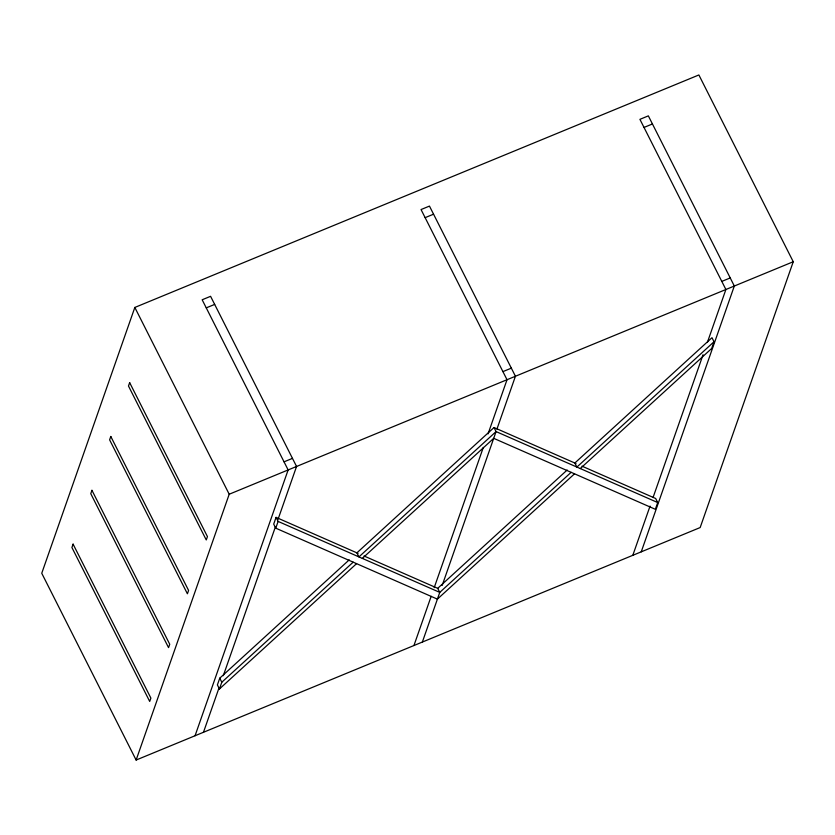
<?xml version="1.0" encoding="UTF-8"?>
<svg xmlns="http://www.w3.org/2000/svg" width="835" height="835" viewBox="0 0 835 835"><rect width="100%" height="100%" fill="white"/><g stroke="black" fill="none" stroke-linecap="round" stroke-linejoin="round"><path stroke-width="1.25" d="M134.832 307.447L41.75 573.259L136.126 760.038L700.168 527.553L793.25 261.741L698.874 74.962L134.832 307.447L229.207 494.236L136.126 760.038M195.056 735.75L288.138 469.938L202.164 299.775L210.577 296.31L296.561 466.473L278.024 519.391M349.218 559.867L219.762 678.177L217.392 684.919L219.438 688.969L356.576 563.646M358.079 553.375L276.072 517.366L273.703 524.119L275.759 528.169L437.394 599.133L574.532 473.81M203.469 732.274L218.989 687.977M223.3 675.672L275.446 526.77M219.438 688.969L221.807 682.226L353.184 562.164M275.759 528.169L278.118 521.416L276.072 517.366M413.941 645.528L431.173 596.305M434.19 587.694L483.319 447.403M488.058 433.866L507.022 379.727L421.038 209.554L429.461 206.088L515.435 376.251L496.908 429.169M422.353 642.063L439.763 592.391L571.14 472.328M442.174 585.45L496.073 431.58L494.028 427.53L356.889 552.853L358.935 556.903L496.073 431.58L657.719 502.555L655.35 509.298L493.715 438.333L362.327 558.396M632.815 555.306L650.058 506.083M653.074 497.472L703.06 354.729M707.37 342.423L725.897 289.505L639.923 119.342L648.346 115.867L734.32 286.029L641.238 551.841M714.029 341.745L576.891 467.068L574.845 463.018L711.984 337.695L714.029 341.745L711.66 348.487L580.283 468.55M364.018 555.985L437.707 588.341L567.174 470.021M206.255 307.875L214.668 304.41M425.14 217.664L433.553 214.188M644.015 127.442L652.438 123.966M284.046 461.839L292.459 458.373M502.931 371.617L511.344 368.151M721.805 281.405L730.228 277.93M229.207 494.236L793.25 261.741M494.028 427.53L576.035 463.54M581.974 466.149L655.663 498.495L657.719 502.555M278.118 521.416L439.763 592.391L437.707 588.341M219.762 678.177L221.807 682.226M73.094 544.138L71.914 547.509L149.705 701.463L150.885 698.102L73.094 544.138M91.944 490.312L90.764 493.673L168.555 647.636L169.735 644.265L91.944 490.312M110.794 436.475L109.615 439.836L187.405 593.8L188.585 590.428L110.794 436.475M129.655 382.639L128.475 386L206.266 539.963L207.445 536.602L129.655 382.639"/></g></svg>
